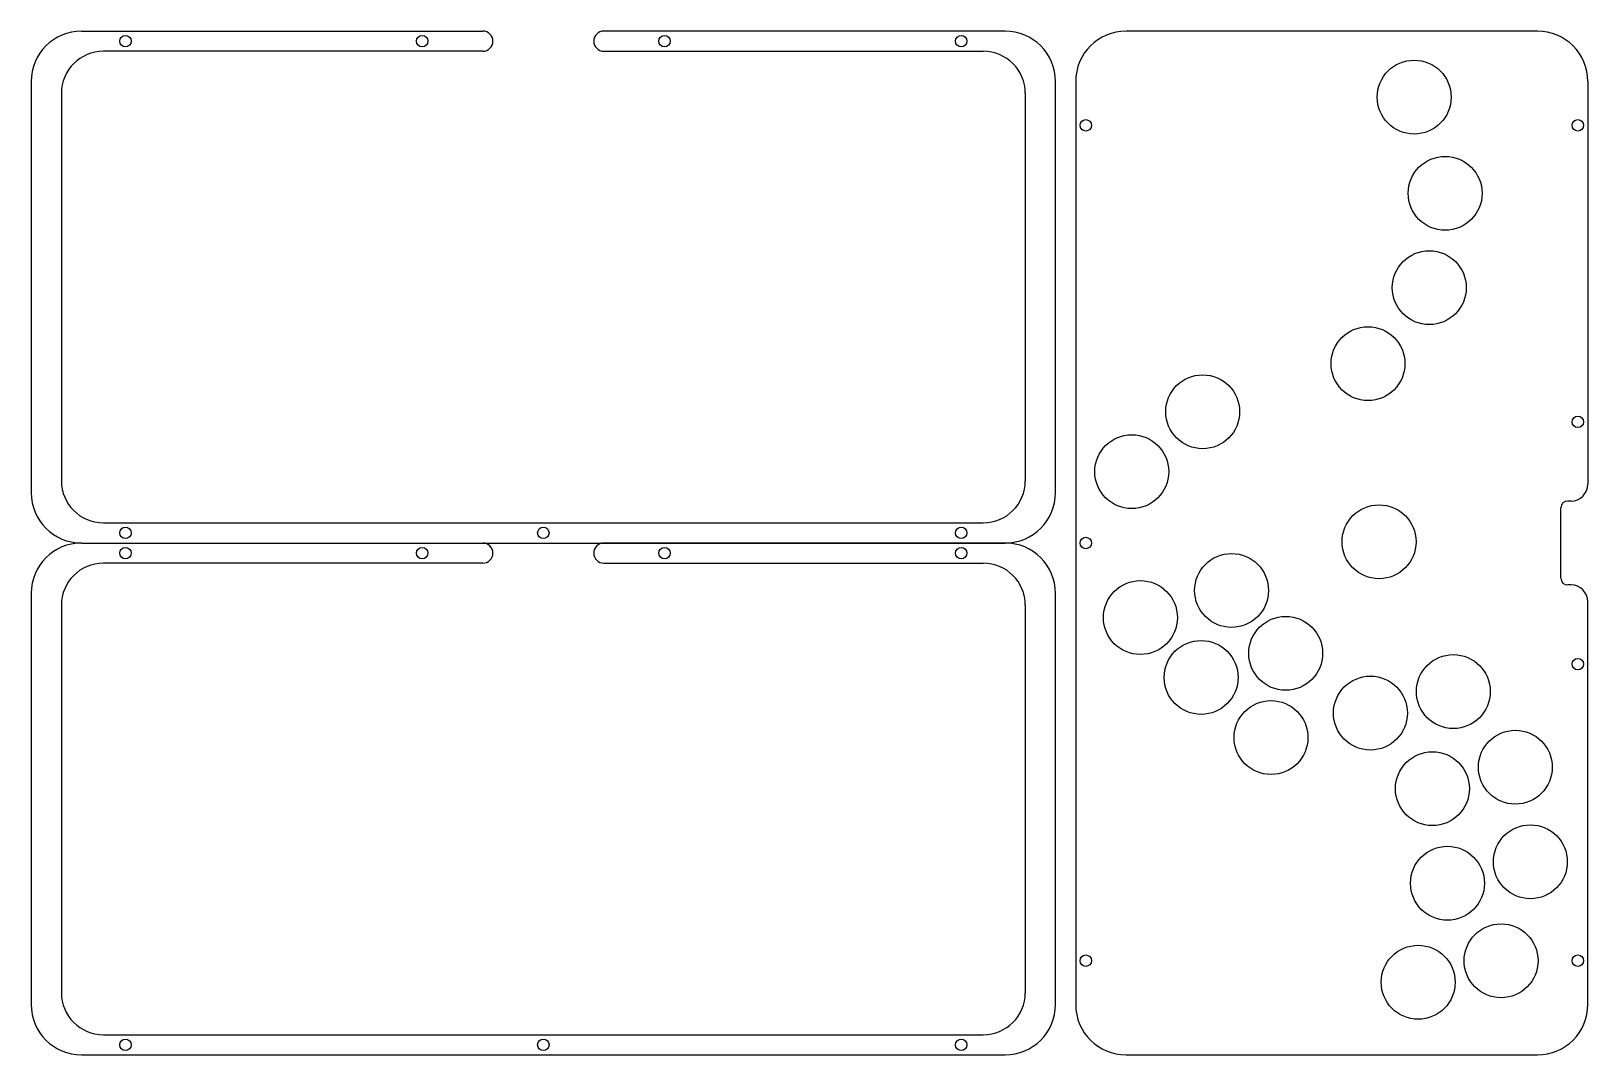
# Model space of a CAD drawing. Header units: inches. Extents: x 0 to 463, y 0 to 305.
import ezdxf

# ---------------------------------------------------------------- set-up
doc = ezdxf.new("R2010")
doc.units = ezdxf.units.IN
doc.header["$MEASUREMENT"] = 0

msp = doc.modelspace()

# ---------------------------------------------------------------- linework, layer by layer
for p, q in [((15, 304.8), (134.4, 304.8)), ((137.4, 301.8), (137.4, 301.8)), ((167.4, 301.8), (167.4, 301.8)), ((289.8, 304.8), (170.4, 304.8)), ((448.2, 304.8), (325.8, 304.8)), ((134.4, 298.8), (21.5, 298.8)), ((170.4, 298.8), (283.3, 298.8)), ((0, 289.8), (0, 167.4)), ((304.8, 167.4), (304.8, 289.8)), ((310.8, 289.8), (310.8, 15)), ((463.2, 289.8), (463.2, 169.9)), ((9, 286.3), (9, 170.9)), ((295.8, 286.3), (295.8, 170.9)), ((455.2, 141.9), (455.2, 162.9)), ((458.2, 164.9), (457.2, 164.9)), ((21.5, 158.4), (283.3, 158.4)), ((15, 152.4), (134.4, 152.4)), ((15, 152.4), (289.8, 152.4)), ((137.4, 149.4), (137.4, 149.4)), ((167.4, 149.4), (167.4, 149.4)), ((289.8, 152.4), (170.4, 152.4)), ((134.4, 146.4), (21.5, 146.4)), ((170.4, 146.4), (283.3, 146.4)), ((458.2, 139.9), (457.2, 139.9)), ((0, 137.4), (0, 15)), ((304.8, 15), (304.8, 137.4)), ((463.2, 15), (463.2, 134.9)), ((9, 133.9), (9, 18.5)), ((295.8, 133.9), (295.8, 18.5)), ((21.5, 6), (283.3, 6)), ((15, 0), (289.8, 0)), ((325.8, 0), (448.2, 0))]:
    msp.add_line(p, q)
for centre, radius in [((28.05, 301.8), 1.7), ((116.35, 301.8), 1.7), ((188.45, 301.8), 1.7), ((276.75, 301.8), 1.7), ((411.52, 285.15), 11), ((313.8, 276.75), 1.7), ((460.2, 276.75), 1.7), ((420.73, 256.51), 11), ((416.02, 228.42), 11), ((397.78, 205.8), 11), ((348.59, 191.47), 11), ((460.2, 188.45), 1.7), ((327.49, 173.64), 11), ((401.07, 152.77), 11), ((28.05, 155.4), 1.7), ((152.4, 155.4), 1.7), ((276.75, 155.4), 1.7), ((313.8, 152.4), 1.7), ((28.05, 149.4), 1.7), ((116.35, 149.4), 1.7), ((188.45, 149.4), 1.7), ((276.75, 149.4), 1.7), ((357.18, 138.27), 11), ((330.06, 130.2), 11), ((373.29, 119.55), 11), ((348.13, 112.37), 11), ((423.17, 108.16), 11), ((460.2, 116.35), 1.7), ((398.5, 101.77), 11), ((368.92, 94.47), 11), ((441.62, 85.65), 11), ((416.95, 79.26), 11), ((446.09, 57.49), 11), ((421.42, 51.1), 11), ((437.38, 28.01), 11), ((412.71, 21.62), 11), ((313.8, 28.05), 1.7), ((460.2, 28.05), 1.7), ((28.05, 3), 1.7), ((152.4, 3), 1.7), ((276.75, 3), 1.7)]:
    msp.add_circle(centre, radius)
for centre, radius, start, end in [((15, 289.8), 15, 90, 180), ((134.4, 301.8), 3, 0, 90), ((134.4, 301.8), 3, 270, 0), ((170.4, 301.8), 3, 90, 180), ((170.4, 301.8), 3, 180, 270), ((289.8, 289.8), 15, 0, 90), ((325.8, 289.8), 15, 90, 180), ((448.2, 289.8), 15, 0, 90), ((21.5, 286.3), 12.5, 90, 180), ((283.3, 286.3), 12.5, 0, 90), ((15, 167.4), 15, 180, 270), ((21.5, 170.9), 12.5, 180, 270), ((283.3, 170.9), 12.5, 270, 0), ((289.8, 167.4), 15, 270, 0), ((458.2, 169.9), 5, 270, 0), ((457.2, 162.9), 2, 90, 180), ((15, 137.4), 15, 90, 180), ((134.4, 149.4), 3, 0, 90), ((134.4, 149.4), 3, 270, 0), ((170.4, 149.4), 3, 90, 180), ((170.4, 149.4), 3, 180, 270), ((289.8, 137.4), 15, 0, 90), ((21.5, 133.9), 12.5, 90, 180), ((283.3, 133.9), 12.5, 0, 90), ((457.2, 141.9), 2, 180, 270), ((458.2, 134.9), 5, 0, 90), ((15, 15), 15, 180, 270), ((21.5, 18.5), 12.5, 180, 270), ((283.3, 18.5), 12.5, 270, 0), ((289.8, 15), 15, 270, 0), ((325.8, 15), 15, 180, 270), ((448.2, 15), 15, 270, 0)]:
    msp.add_arc(centre, radius, start, end)

doc.saveas('drawing.dxf')
